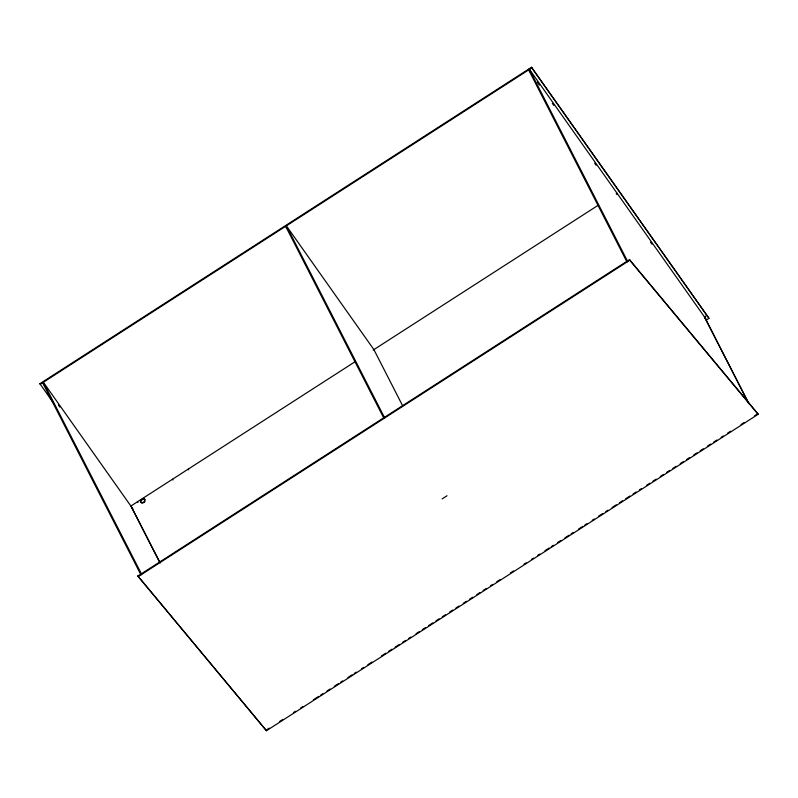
<?xml version="1.0" encoding="UTF-8"?>
<svg xmlns="http://www.w3.org/2000/svg" width="798" height="798" viewBox="0 0 798 798"><rect width="100%" height="100%" fill="white"/><g stroke="black" fill="none" stroke-linecap="round" stroke-linejoin="round"><path stroke-width="1.2" d="M531.528 67.271L531.827 67.85L40.199 384.287L39.9 383.698L531.528 67.271L708.654 317.784L708.953 318.372L706.519 319.938L704.435 316.976L706.868 315.409L708.953 318.372M355.399 361.514L130.882 506.022L159.73 562.4M373.165 350.083L598.43 205.096M616.186 193.665L616.914 193.196M143.201 498.481A2.424 1.796 -39.8 0 1 144.697 500.675A2.424 1.796 -39.8 0 1 141.695 502.61A2.424 1.796 -39.8 0 1 140.767 500.047L143.201 498.481L143.57 498.93A2.424 1.796 -39.8 0 1 144.957 499.558M140.767 500.047L141.136 500.506L143.57 498.93M616.714 194.413L617.433 193.944M137.855 576.056L629.482 259.629L757.801 413.713L758.1 414.302L266.462 730.729L137.855 576.056L266.462 730.729M138.154 576.645L629.782 260.208L758.1 414.302M442.142 498.89L447.01 495.758M266.173 730.15L269.315 728.125M279.799 721.382L282.941 719.357M293.425 712.604L295.519 711.257M300.766 707.886L302.861 706.529M313.345 699.786L318.582 696.415M320.676 695.068L322.771 693.711M326.971 691.018L330.113 688.993M334.302 686.29L338.502 683.597M340.596 682.24L342.691 680.894M347.928 677.522L352.127 674.819M354.222 673.472L356.317 672.125M361.564 668.754L363.659 667.397M367.848 664.704L372.048 662.001M381.474 655.936L385.673 653.233M388.816 651.208L391.958 649.183M395.1 647.158L399.299 644.465M402.441 642.44L405.584 640.415M408.736 638.39L410.83 637.043M416.067 633.672L419.219 631.647M422.361 629.622L425.504 627.597M428.646 625.572L432.845 622.869M435.987 620.844L439.129 618.819M442.272 616.804L445.424 614.779M449.613 612.076L452.755 610.051M455.907 608.026L459.05 606.001M463.239 603.308L466.391 601.283M469.533 599.258L472.675 597.233M476.865 594.54L480.017 592.515M483.159 590.49L486.301 588.465M490.501 585.762L492.595 584.415M496.785 581.712L499.927 579.687M510.411 572.944L513.563 570.919M524.037 564.176L526.141 562.829M531.378 559.448L533.473 558.101M537.672 555.398L539.767 554.051M545.004 550.68L549.204 547.977M551.298 546.63L553.393 545.283M557.583 542.58L560.725 540.555M564.924 537.862L569.114 535.159M571.208 533.812L573.313 532.466M578.55 529.094L582.74 526.391M584.844 525.044L586.939 523.688M592.176 520.316L594.271 518.969M598.47 516.266L602.66 513.573M605.802 511.548L607.896 510.201M612.096 507.498L616.285 504.805M619.428 502.78L622.58 500.755M625.722 498.73L629.911 496.027M633.063 494.002L636.206 491.977M639.348 489.962L641.442 488.605M646.689 485.234L649.831 483.209M652.973 481.184L656.126 479.159M660.315 476.466L663.457 474.441M666.599 472.416L669.751 470.391M672.894 468.366L676.036 466.341M680.235 463.648L683.377 461.623M686.519 459.598L689.662 457.573M693.861 454.87L697.003 452.845M700.145 450.83L703.297 448.805M707.487 446.102L710.629 444.077M713.771 442.052L716.923 440.027M721.113 437.334L723.207 435.977M727.407 433.284L730.549 431.259M741.033 424.516L744.175 422.491M754.659 415.738L757.801 413.713M531.827 67.85L706.868 315.409M529.094 68.837L705.502 318.342M530.101 71.92L528.665 69.885L627.009 262.073M531.538 73.945L532.974 75.98M537.273 82.064L539.428 85.107M552.336 103.371L553.772 105.396M594.66 163.231L596.096 165.256M650.5 242.203L651.936 244.238M287.799 229.345L285.654 226.303L383.998 418.481M188.198 469.134L188.727 469.872M172.488 479.249L173.006 479.987M137.386 501.832L137.914 502.58M132.837 508.805L43.361 382.242L141.705 574.43M44.07 384.746L42.633 382.721L140.977 574.899M58.414 405.035L59.85 407.07M39.9 383.698L53.825 403.559M706.22 319.36L706.519 319.938M704.953 317.724L749.033 403.838M704.435 316.976L748.634 403.359M629.482 259.629L629.782 260.208M529.393 69.416L627.737 261.594M402.751 405.992L373.893 349.614L286.382 225.834L384.726 418.012M131.401 506.77L160.198 563.029M145.076 501.134A2.424 1.796 -39.8 0 1 143.839 502.63M142.952 503.019A2.424 1.796 -39.8 0 1 141.136 500.506"/></g></svg>
